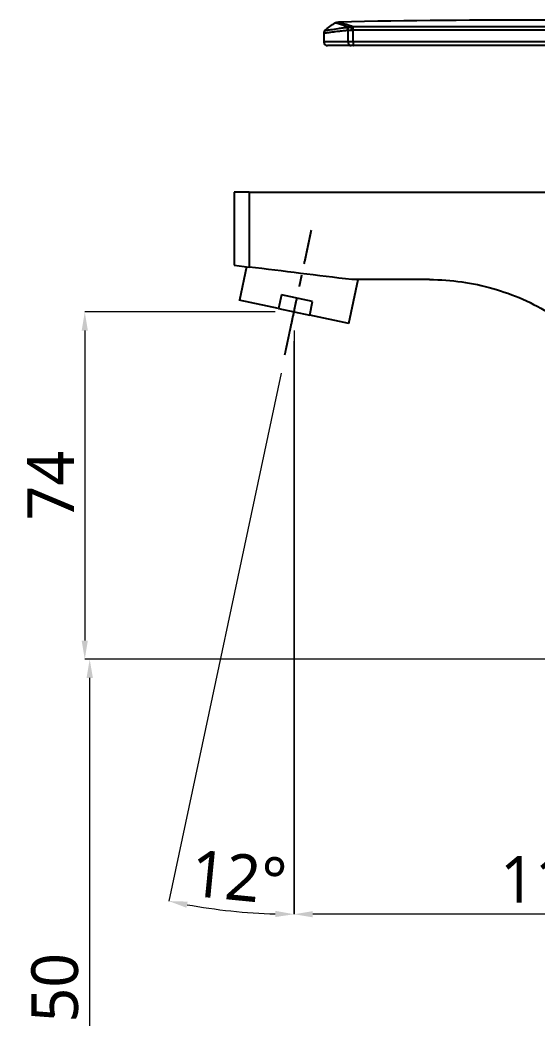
# Model space of a CAD drawing. Extents: x 0 to 790, y 0 to 579.
# Drawn here: x 336.9 to 447.9, y 218.8 to 433.1 of the extents above; entities that cross this region are included whole.
import ezdxf

# ---------------------------------------------------------------- set-up
doc = ezdxf.new("R2010")
doc.units = 0
doc.header["$LTSCALE"] = 10
doc.header["$MEASUREMENT"] = 0
doc.header["$PDMODE"] = 3
doc.header["$PDSIZE"] = -10
doc.linetypes.add('CENTER', pattern=[2, 1.25, -0.25, 0.25, -0.25])
doc.layers.get('0').update_dxf_attribs({"linetype": 'CONTINUOUS'})
doc.layers.get('DEFPOINTS').update_dxf_attribs({"linetype": 'CONTINUOUS'})
doc.layers.add('1', color=7, linetype='CONTINUOUS')
doc.layers.add('30', color=7, linetype='CONTINUOUS', true_color=0xffffff)
doc.styles.add('Daelim Dimension', font='NanumGothic_1.ttf')
doc.dimstyles.new('DEFAULT', dxfattribs={"dimscale": 2, "dimtxt": 2, "dimasz": 2, "dimexe": 0, "dimexo": 2, "dimgap": 1, "dimtad": 1, "dimdec": 0, "dimzin": 9, "dimdsep": 46, "dimtxsty": 'Daelim Dimension', "dimcen": 0.5, "dimclrd": 5, "dimclre": 5, "dimclrt": 256, "dimadec": 1, "dimazin": 0, "dimtfac": 1, "dimtdec": 0, "dimtix": 1, "dimtmove": 0, "dimatfit": 3, "dimfxl": 1, "dimtolj": 1, "dimtzin": 1, "dimlwd": 9, "dimlwe": 9, "dimarcsym": 0})

# ---------------------------------------------------------------- blocks, each defined once
blk = doc.blocks.new('*D6')
at = {"color": 5, "lineweight": 9, "ltscale": 0.5, "transparency": 16777216}
for p, q in [((395.73, 366.42), (395.73, 241.1)), ((506.53, 291.86), (506.53, 241.1)), ((502.53, 241.1), (399.73, 241.1))]:
    blk.add_line(p, q, dxfattribs=at)
at = {"color": 5, "ltscale": 0.5, "transparency": 16777216}
for points in [[(399.73, 241.77), (399.73, 240.44), (395.73, 241.1)], [(502.53, 241.77), (502.53, 240.44), (506.53, 241.1)]]:
    blk.add_solid(points, dxfattribs=at)
at = {"layer": 'DEFPOINTS', "color": 0, "ltscale": 0.5, "transparency": 16777216}
for p in [(395.73, 370.42), (506.53, 295.86), (395.73, 241.1)]:
    blk.add_point(p, dxfattribs=at)
at = {"color": 7, "ltscale": 0.5, "transparency": 16777216, "insert": (451.13, 248.51), "char_height": 10, "attachment_point": 5, "style": 'Daelim Dimension'}
blk.add_mtext('\\A1;110', dxfattribs=at)
blk = doc.blocks.new('*D8')
at = {"color": 5, "lineweight": 9, "ltscale": 0.5, "transparency": 16777216}
for p, q in [((391.71, 370.42), (350.83, 370.42)), ((350.83, 366.42), (350.83, 299.86)), ((476.8, 295.86), (350.83, 295.86))]:
    blk.add_line(p, q, dxfattribs=at)
at = {"color": 5, "ltscale": 0.5, "transparency": 16777216}
for points in [[(350.16, 366.42), (351.49, 366.42), (350.83, 370.42)], [(350.16, 299.86), (351.49, 299.86), (350.83, 295.86)]]:
    blk.add_solid(points, dxfattribs=at)
at = {"layer": 'DEFPOINTS', "color": 0, "ltscale": 0.5, "transparency": 16777216}
for p in [(395.71, 370.42), (350.83, 295.86), (480.8, 295.86)]:
    blk.add_point(p, dxfattribs=at)
at = {"color": 7, "ltscale": 0.5, "transparency": 16777216, "insert": (343.49, 333.14), "char_height": 10, "attachment_point": 5, "rotation": 90, "style": 'Daelim Dimension'}
blk.add_mtext('\\A1;74', dxfattribs=at)
blk = doc.blocks.new('*D5')
at = {"color": 5, "lineweight": 9, "ltscale": 0.5, "transparency": 16777216}
for p, q in [((357.01, 295.86), (351.89, 295.86)), ((351.89, 151.36), (351.89, 291.86)), ((487.87, 147.36), (351.89, 147.36))]:
    blk.add_line(p, q, dxfattribs=at)
at = {"color": 5, "ltscale": 0.5, "transparency": 16777216}
for points in [[(351.22, 291.86), (352.56, 291.86), (351.89, 295.86)], [(351.22, 151.36), (352.56, 151.36), (351.89, 147.36)]]:
    blk.add_solid(points, dxfattribs=at)
at = {"layer": 'DEFPOINTS', "color": 0, "ltscale": 0.5, "transparency": 16777216}
for p in [(351.89, 295.86), (361.01, 295.86), (491.87, 147.36)]:
    blk.add_point(p, dxfattribs=at)
at = {"color": 7, "ltscale": 0.5, "transparency": 16777216, "insert": (344.44, 221.61), "char_height": 10, "attachment_point": 5, "rotation": 90, "style": 'Daelim Dimension'}
blk.add_mtext('\\A1;350', dxfattribs=at)
blk = doc.blocks.new('*D10')
at = {"color": 5, "lineweight": 9, "ltscale": 0.5, "transparency": 16777216}
for p, q in [((395.71, 364.15), (395.71, 241.1)), ((392.93, 357.27), (368.84, 243.93))]:
    blk.add_line(p, q, dxfattribs=at)
blk.add_arc((395.71, 370.35), 129.25, 259.7732, 268.2268, dxfattribs=at)
at = {"color": 5, "ltscale": 0.5, "transparency": 16777216}
for points in [[(372.64, 242.5), (372.89, 243.81), (368.84, 243.93)], [(391.72, 241.83), (391.7, 240.5), (395.71, 241.1)]]:
    blk.add_solid(points, dxfattribs=at)
at = {"layer": 'DEFPOINTS', "color": 0, "ltscale": 0.5, "transparency": 16777216}
for p in [(395.71, 370.42), (395.73, 370.42), (395.71, 368.15), (393.76, 361.18), (377.72, 242.36)]:
    blk.add_point(p, dxfattribs=at)
at = {"color": 7, "ltscale": 0.5, "transparency": 16777216, "insert": (383.84, 249.08), "char_height": 10, "attachment_point": 5, "rotation": 354.4067, "style": 'Daelim Dimension'}
blk.add_mtext('\\A1;12°', dxfattribs=at)

msp = doc.modelspace()

# ---------------------------------------------------------------- linework, layer by layer
at = {"layer": '1', "color": 7, "linetype": 'Continuous'}
for p, q in [((407.32, 428.4), (407.32, 430.89)), ((408.39, 428.4), (408.39, 430.9)), ((402.1, 430.27), (402.1, 428.4)), ((407.32, 428.4), (402.1, 428.4)), ((407.96, 427.6), (402.9, 427.6)), ((408.39, 428.4), (407.32, 428.4)), ((462.62, 428.4), (408.39, 428.4)), ((462.7, 427.6), (408.46, 427.6)), ((385.52, 380.13), (383.99, 372.92)), ((407.46, 367.93), (409.47, 377.36)), ((392.36, 371.14), (383.98, 372.94)), ((393, 374.07), (392.37, 371.13)), ((399.7, 372.64), (393, 374.07)), ((392.37, 371.13), (399.08, 369.71)), ((399.08, 369.71), (399.7, 372.64)), ((407.46, 367.93), (399.08, 369.71))]:
    msp.add_line(p, q, dxfattribs=at)
msp.add_arc((402.9, 428.4), 0.8, 180, 270, dxfattribs=at)
for centre, major_axis, ratio, start_param, end_param in [((407.96, 428.4), (0, 0.8), 0.80674, 1.570796, 3.141593), ((408.46, 428.4), (0, -0.8), 0.092911, 4.712389, 6.283185)]:
    msp.add_ellipse(centre, major_axis=major_axis, ratio=ratio, start_param=start_param, end_param=end_param, dxfattribs=at)
for points in [[(450.2, 433.1), (435.21, 433.11), (420.23, 432.97), (405.25, 432.67)], [(402.34, 430.84), (403, 431.49), (403.75, 432.04), (404.56, 432.48)], [(404.56, 432.48), (404.77, 432.6), (405.01, 432.66), (405.25, 432.67)], [(407.32, 430.89), (407.24, 430.89), (407.16, 430.89), (407.09, 430.89)], [(407.32, 430.89), (407.32, 431.19), (407.49, 431.52), (407.71, 431.63)], [(407.71, 431.63), (407.6, 431.62), (407.5, 431.6), (407.39, 431.57)], [(408.03, 430.9), (408.15, 430.9), (408.27, 430.9), (408.39, 430.9)], [(408.29, 431.7), (408.34, 431.69), (408.4, 431.69), (408.45, 431.69)], [(408.46, 427.6), (408.4, 427.6), (408.27, 427.6), (408.09, 427.6), (408, 427.6), (407.96, 427.6)]]:
    msp.add_open_spline(points, degree=3, dxfattribs=at)
for points, knots in [([(402.1, 430.27), (402.11, 430.27), (402.14, 430.28), (402.42, 430.32), (402.96, 430.4), (403.73, 430.51), (404.55, 430.63), (405.3, 430.72), (406.1, 430.81), (406.75, 430.86), (407.09, 430.89)], [0, 0, 0, 0, 0.119193, 0.257152, 0.413872, 0.589341, 0.7084, 0.794133, 0.890409, 1, 1, 1, 1]), ([(402.34, 430.84), (402.36, 430.85), (402.4, 430.85), (402.69, 430.9), (403.09, 430.96), (403.81, 431.08), (404.84, 431.23), (406.04, 431.4), (406.8, 431.51), (407.19, 431.55), (407.39, 431.57)], [0, 0, 0, 0, 0.143261, 0.274281, 0.393125, 0.499811, 0.749537, 0.882508, 0.940194, 1, 1, 1, 1]), ([(407.39, 431.57), (407.2, 431.63), (406.75, 431.77), (406.01, 432.03), (405.24, 432.27), (404.79, 432.41), (404.59, 432.47), (404.57, 432.48), (404.56, 432.48)], [0, 0, 0, 0, 0.100842, 0.250039, 0.499984, 0.731861, 0.86487, 1, 1, 1, 1]), ([(408.29, 431.7), (408.2, 431.72), (408.03, 431.77), (407.73, 431.87), (407.41, 431.98), (407.08, 432.08), (406.74, 432.19), (406.33, 432.32), (405.9, 432.46), (405.55, 432.57), (405.3, 432.65), (405.27, 432.66), (405.25, 432.67)], [0, 0, 0, 0, 0.038443, 0.079979, 0.172673, 0.223877, 0.278315, 0.39687, 0.528335, 0.672685, 0.828867, 1, 1, 1, 1]), ([(407.32, 430.89), (407.42, 430.9), (407.62, 430.9), (407.89, 430.9), (408.03, 430.9)], [0, 0, 0, 0, 0.502919, 1, 1, 1, 1]), ([(407.71, 431.63), (407.8, 431.64), (407.97, 431.67), (408.18, 431.69), (408.29, 431.7)], [0, 0, 0, 0, 0.46895, 1, 1, 1, 1]), ([(492.25, 430.86), (484.52, 430.88), (473.47, 430.89), (461.57, 430.9), (455.86, 430.9), (453.07, 430.91), (451.69, 430.91), (451.1, 430.91), (450.71, 430.91), (450.55, 430.91), (435.43, 430.92), (421.45, 430.91), (408.39, 430.9)], [0, 0, 0, 0, 0.25, 0.375, 0.4375, 0.46875, 0.484375, 0.492187, 0.492187, 0.5, 0.5, 1, 1, 1, 1]), ([(408.45, 431.69), (415.2, 431.7), (428.85, 431.71), (449.57, 431.7), (470.79, 431.69), (485.09, 431.67), (492.32, 431.66)], [0, 0, 0, 0, 0.241301, 0.488405, 0.7413, 1, 1, 1, 1])]:
    msp.add_open_spline(points, degree=3, knots=knots, dxfattribs=at)
for points, weights in [([(402.34, 430.84), (402.19, 430.69), (402.1, 430.49), (402.1, 430.27)], [1.06887504634, 0.998004763863, 0.981826970234, 1.02034166545]), ([(407.39, 431.57), (407.19, 431.42), (407.08, 431.17), (407.09, 430.89)], [1.0502370518, 0.971706418494, 0.985245186353, 1.09085335538]), ([(408.03, 430.9), (408.04, 431.32), (408.15, 431.64), (408.29, 431.7)], [1.14244685299, 0.952522723971, 0.952517715803, 1.14243182848]), ([(408.39, 430.9), (408.39, 431.32), (408.41, 431.64), (408.45, 431.69)], [1.14065037164, 0.952524628341, 0.953118411049, 1.14243171977])]:
    msp.add_rational_spline(points, weights, degree=3, dxfattribs=at)
at = {"layer": '1', "color": 1, "linetype": 'CENTER'}
msp.add_open_spline([(393.76, 361.18), (394.8, 366.07), (399.46, 387.97)], degree=1, knots=[0, 0, 0.182566, 1, 1], dxfattribs=at)
at = {"layer": '30', "color": 7, "linetype": 'Continuous'}
for p, q in [((382.89, 396.16), (382.89, 380.45)), ((386.09, 396.16), (382.89, 396.16)), ((382.89, 380.45), (386.09, 380.06))]:
    msp.add_line(p, q, dxfattribs=at)
for points, knots in [([(386.09, 396.16), (386.09, 394.59), (386.09, 393.02), (386.09, 389.89), (386.09, 388.32), (386.09, 384.52), (386.09, 382.29), (386.09, 380.06)], [0, 0, 0, 0, 0.292041, 0.292041, 0.584082, 0.584082, 1, 1, 1, 1]), ([(386.09, 396.16), (386.57, 396.16), (387.05, 396.16), (387.96, 396.16), (388.82, 396.16), (390.54, 396.16), (393.56, 396.16), (399.59, 396.16), (408.21, 396.16), (418.56, 396.16), (432.36, 396.16), (449.61, 396.16), (463.4, 396.16), (470.29, 396.16)], [0, 0, 0, 0, 0.017077, 0.017077, 0.032435, 0.047793, 0.07851, 0.139942, 0.262808, 0.385673, 0.508538, 0.754269, 1, 1, 1, 1]), ([(424.81, 377.36), (422.74, 377.36), (417.21, 377.36), (411.65, 377.36), (408.16, 377.36), (408.12, 377.36)], [0.731844, 0.731844, 0.731844, 0.731844, 0.8318066, 0.9981679, 1, 1, 1, 1]), ([(424.81, 377.36), (429.44, 377.36), (434, 376.71), (442.75, 374.22), (446.96, 372.38), (450.9, 369.94)], [0, 0, 0, 0, 0.5, 0.5, 1, 1, 1, 1])]:
    msp.add_open_spline(points, degree=3, knots=knots, dxfattribs=at)
msp.add_open_spline([(408.12, 377.36), (400.77, 378.26), (393.43, 379.16), (386.09, 380.06)], degree=3, dxfattribs=at)

# ---------------------------------------------------------------- dimensions: what is measured, and where the dimension line sits
at = {"color": 5, "ltscale": 0.5}
for base, p1, p2, text, picture, middle in [((350.83, 295.86), (395.71, 370.42), (480.8, 295.86), '74', '*D8', (343.49, 333.14)), ((351.89, 295.86), (491.87, 147.36), (361.01, 295.86), '350', '*D5', (344.44, 221.61))]:
    dim = msp.add_linear_dim(base=base, p1=p1, p2=p2, angle=90, text=text, dimstyle='DEFAULT', override={"dimtxt": 5, "dimclrd": 5, "dimclre": 5, "dimclrt": 7}, dxfattribs=at)
    dim.commit()
    dim.dimension.update_dxf_attribs({"geometry": picture, "text_midpoint": middle})
dim = msp.add_angular_dim_2l(base=(377.72, 242.36), line1=((395.73, 370.42), (393.76, 361.18)), line2=((395.71, 370.42), (395.71, 368.15)), dimstyle='DEFAULT', override={"dimtxt": 5, "dimclrt": 7, "dimadec": 0}, dxfattribs=at)
dim.commit()
dim.dimension.update_dxf_attribs({"geometry": '*D10', "text_midpoint": (383.12, 241.72), "dimtype": 162})
dim = msp.add_linear_dim(base=(395.73, 241.1), p1=(506.53, 295.86), p2=(395.73, 370.42), text='110', dimstyle='DEFAULT', override={"dimtxt": 5, "dimclrt": 7}, dxfattribs=at)
dim.commit()
dim.dimension.update_dxf_attribs({"geometry": '*D6', "text_midpoint": (451.13, 248.51)})

doc.saveas('drawing.dxf')
